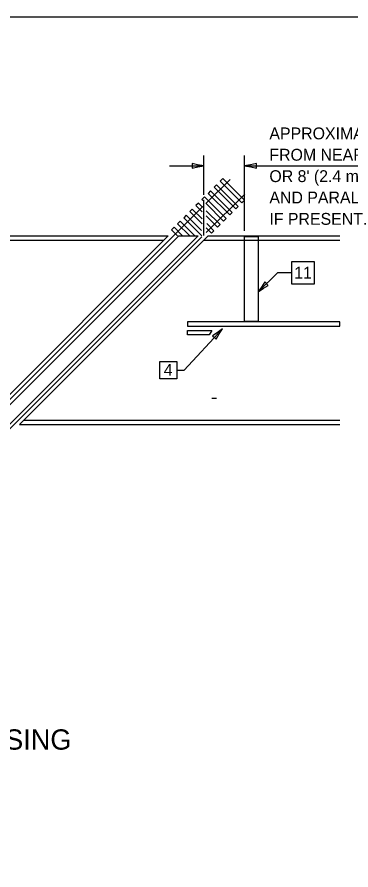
# Model space of a CAD drawing. Extents: x 2261432 to 2263976, y -3124040 to -3123640.
# Drawn here: x 2263502.9 to 2263581.8, y -3123841.5 to -3123639.7 of the extents above; entities that cross this region are included whole.
import ezdxf

# ---------------------------------------------------------------- set-up
doc = ezdxf.new("R2010")
doc.units = 0
for name, color, linetype in [('Default', 7, 'Continuous'), ('RD_Pr_Roadway_Dimensions', 7, 'Continuous'), ('RD_Pr_Roadway_Items', 7, 'Continuous'), ('RD_Pr_Roadway_Notes', 7, 'Continuous')]:
    doc.layers.add(name, color=color, linetype=linetype)

msp = doc.modelspace()

# ---------------------------------------------------------------- linework, layer by layer
at = {"layer": 'Default'}
msp.add_lwpolyline([(2263345.82, -3124039.7), (2263975.82, -3124039.7), (2263975.82, -3123639.7), (2263345.82, -3123639.7)], close=True, dxfattribs=at)
at = {"layer": 'RD_Pr_Roadway_Dimensions'}
for p, q in [((2263547.03, -3123681.75), (2263547.03, -3123672.44)), ((2263556.64, -3123690.31), (2263556.64, -3123672.44)), ((2263538.93, -3123674.89), (2263547.03, -3123674.89)), ((2263556.64, -3123674.89), (2263614.53, -3123674.89)), ((2263547.03, -3123691.4), (2263547.03, -3123682.9))]:
    msp.add_line(p, q, dxfattribs=at)
for points in [[(2263544.24, -3123674.31), (2263544.23, -3123674.89), (2263544.23, -3123675.48), (2263545.63, -3123675.13), (2263547.03, -3123674.89), (2263545.54, -3123674.62)], [(2263559.44, -3123675.48), (2263559.44, -3123674.89), (2263559.44, -3123674.31), (2263558.04, -3123674.65), (2263556.64, -3123674.89), (2263558.13, -3123675.16)]]:
    msp.add_lwpolyline(points, close=True, dxfattribs=at)
at = {"layer": 'RD_Pr_Roadway_Items'}
for p, q in [((2263553.22, -3123678.1), (2263547.52, -3123683.79)), ((2263556.68, -3123681.56), (2263547.59, -3123690.65)), ((2263546.82, -3123684.49), (2263486.9, -3123744.43)), ((2263480.72, -3123692.5), (2263537.61, -3123692.5)), ((2263480.85, -3123691.47), (2263538.63, -3123691.47)), ((2263494.06, -3123736.05), (2263538.63, -3123691.47)), ((2263496.55, -3123736.05), (2263541.11, -3123691.47)), ((2263546.55, -3123691.68), (2263496.73, -3123741.5)), ((2263501.08, -3123736.05), (2263545.65, -3123691.47)), ((2263503.48, -3123736.05), (2263548.05, -3123691.47)), ((2263541.11, -3123691.47), (2263545.65, -3123691.47)), ((2263541.11, -3123691.47), (2263545.65, -3123691.47)), ((2263547.03, -3123692.5), (2263579.14, -3123692.5)), ((2263548.05, -3123691.47), (2263579.14, -3123691.47)), ((2263548.89, -3123729.89), (2263550, -3123729.89)), ((2263548.89, -3123729.89), (2263550, -3123729.89)), ((2263504.5, -3123735.03), (2263579.14, -3123735.03)), ((2263504.5, -3123735.03), (2263579.14, -3123735.03)), ((2263503.48, -3123736.05), (2263579.14, -3123736.05)), ((2263503.48, -3123736.05), (2263579.14, -3123736.05))]:
    msp.add_line(p, q, dxfattribs=at)
for points in [[(2263556.02, -3123683.64), (2263556.62, -3123683.05), (2263551.49, -3123677.93), (2263550.9, -3123678.52)], [(2263554.59, -3123685.08), (2263555.18, -3123684.49), (2263550.05, -3123679.37), (2263549.46, -3123679.96)], [(2263553.15, -3123686.52), (2263553.74, -3123685.93), (2263548.61, -3123680.81), (2263548.02, -3123681.4)], [(2263556.64, -3123691.62), (2263559.85, -3123691.62), (2263559.85, -3123711.72), (2263556.64, -3123711.72)], [(2263543.13, -3123712.83), (2263579.14, -3123712.83), (2263579.14, -3123711.81), (2263543.13, -3123711.81)], [(2263543.13, -3123713.86), (2263548.93, -3123713.86), (2263548.28, -3123714.88), (2263543.13, -3123714.88)]]:
    msp.add_lwpolyline(points, close=True, dxfattribs=at)
for points in [[(2263547.58, -3123683.84), (2263551.71, -3123687.96), (2263552.3, -3123687.37), (2263547.17, -3123682.25), (2263546.58, -3123682.84), (2263546.81, -3123683.07)], [(2263546.74, -3123684.69), (2263545.73, -3123683.69), (2263545.14, -3123684.28), (2263546.62, -3123685.76)], [(2263546.5, -3123690.2), (2263542.86, -3123686.57), (2263542.26, -3123687.16), (2263546.58, -3123691.47)], [(2263546.62, -3123687.45), (2263544.3, -3123685.13), (2263543.7, -3123685.72), (2263546.61, -3123688.62)], [(2263547.58, -3123686.72), (2263550.27, -3123689.4), (2263550.86, -3123688.81), (2263547.58, -3123685.53)], [(2263544.89, -3123691.47), (2263541.42, -3123688.01), (2263540.82, -3123688.6), (2263543.7, -3123691.47)], [(2263547.54, -3123689.56), (2263548.83, -3123690.84), (2263549.42, -3123690.25), (2263547.7, -3123688.52)], [(2263542.01, -3123691.47), (2263539.98, -3123689.44), (2263539.38, -3123690.04), (2263540.82, -3123691.47)]]:
    msp.add_lwpolyline(points, dxfattribs=at)
at = {"layer": 'RD_Pr_Roadway_Notes'}
for p, q in [((2263559.85, -3123704.71), (2263564.47, -3123700.19)), ((2263567.81, -3123700.19), (2263564.47, -3123700.19)), ((2263542.34, -3123723.21), (2263551.42, -3123713.49)), ((2263542.34, -3123723.21), (2263551.42, -3123713.49)), ((2263540.62, -3123723.21), (2263542.34, -3123723.21)), ((2263540.62, -3123723.21), (2263542.34, -3123723.21))]:
    msp.add_line(p, q, dxfattribs=at)
for points in [[(2263567.81, -3123697.51), (2263573.07, -3123697.51), (2263573.07, -3123702.87), (2263567.81, -3123702.87)], [(2263562.26, -3123703.17), (2263561.85, -3123702.75), (2263561.44, -3123702.33), (2263560.68, -3123703.56), (2263559.85, -3123704.71), (2263561.1, -3123703.86)], [(2263549.09, -3123715.13), (2263549.51, -3123715.53), (2263549.94, -3123715.93), (2263550.65, -3123714.67), (2263551.42, -3123713.49), (2263550.21, -3123714.39)], [(2263536.66, -3123721.17), (2263540.62, -3123721.17), (2263540.62, -3123725.25), (2263536.66, -3123725.25)]]:
    msp.add_lwpolyline(points, close=True, dxfattribs=at)

# ---------------------------------------------------------------- texts
at = {"layer": 'RD_Pr_Roadway_Dimensions'}
for s, p in [("APPROXIMATELY 15' (4.5 m)", (2263562.52, -3123668.63)), ('FROM NEAREST RAIL', (2263562.52, -3123673.68)), ("OR 8' (2.4 m) BACK FROM", (2263562.52, -3123678.74)), ('AND PARALLEL TO GATE,', (2263562.52, -3123683.79)), ('IF PRESENT.', (2263562.52, -3123688.85))]:
    msp.add_text(s, height=2.808, dxfattribs=at).set_placement(p)
at = {"layer": 'RD_Pr_Roadway_Notes'}
for s, height, p in [('11', 2.808, (2263568.4, -3123701.57)), ('4', 2.81, (2263537.55, -3123724.57)), ('RAILROAD-HIGHWAY GRADE CROSSING', 4.8, (2263389.49, -3123813.01))]:
    msp.add_text(s, height=height, dxfattribs=at).set_placement(p)

doc.saveas('drawing.dxf')
